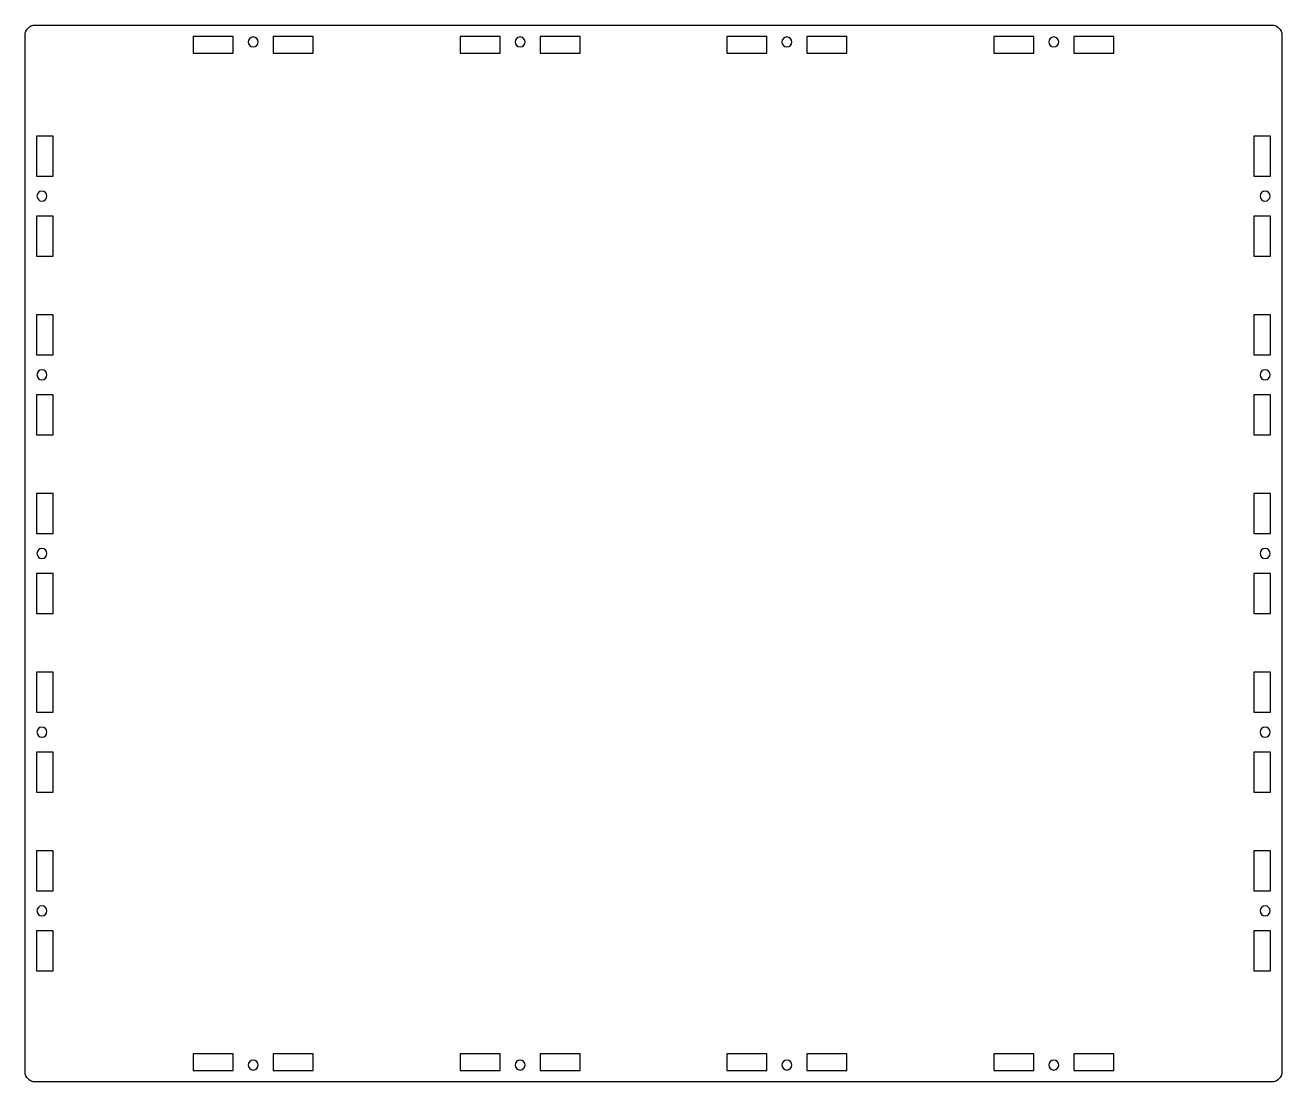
# Model space of a CAD drawing. Header units: millimetres. Extents: x -2 to 312, y 0 to 264.
import ezdxf

# ---------------------------------------------------------------- set-up
doc = ezdxf.new("R2010")
doc.units = ezdxf.units.MM

msp = doc.modelspace()

# ---------------------------------------------------------------- linework, layer by layer
at = {"layer": 'INTERIOR_PROFILES'}
for points in [[(39.5, 261.2), (39.5, 257), (49.5, 257), (49.5, 261.2)], [(59.5, 257), (69.5, 257), (69.5, 261.2), (59.5, 261.2)], [(106.17, 257), (116.17, 257), (116.17, 261.2), (106.17, 261.2)], [(126.17, 261.2), (126.17, 257), (136.17, 257), (136.17, 261.2)], [(182.83, 261.2), (172.83, 261.2), (172.83, 257), (182.83, 257)], [(202.83, 257), (202.83, 261.2), (192.83, 261.2), (192.83, 257)], [(249.5, 261.2), (239.5, 261.2), (239.5, 257), (249.5, 257)], [(259.5, 257), (269.5, 257), (269.5, 261.2), (259.5, 261.2)], [(0.3, 236.29), (0.3, 226.29), (4.5, 226.29), (4.5, 236.29)], [(304.5, 226.29), (308.7, 226.29), (308.7, 236.29), (304.5, 236.29)], [(0.3, 216.29), (0.3, 206.29), (4.5, 206.29), (4.5, 216.29)], [(304.5, 216.29), (304.5, 206.29), (308.7, 206.29), (308.7, 216.29)], [(0.3, 181.64), (4.5, 181.64), (4.5, 191.64), (0.3, 191.64)], [(304.5, 191.64), (304.5, 181.64), (308.7, 181.64), (308.7, 191.64)], [(4.5, 171.64), (0.3, 171.64), (0.3, 161.64), (4.5, 161.64)], [(308.7, 161.64), (308.7, 171.64), (304.5, 171.64), (304.5, 161.64)], [(0.3, 137), (4.5, 137), (4.5, 147), (0.3, 147)], [(304.5, 137), (308.7, 137), (308.7, 147), (304.5, 147)], [(0.3, 117), (4.5, 117), (4.5, 127), (0.3, 127)], [(308.7, 117), (308.7, 127), (304.5, 127), (304.5, 117)], [(0.3, 92.36), (4.5, 92.36), (4.5, 102.36), (0.3, 102.36)], [(304.5, 102.36), (304.5, 92.36), (308.7, 92.36), (308.7, 102.36)], [(4.5, 72.36), (4.5, 82.36), (0.3, 82.36), (0.3, 72.36)], [(304.5, 72.36), (308.7, 72.36), (308.7, 82.36), (304.5, 82.36)], [(4.5, 47.71), (4.5, 57.71), (0.3, 57.71), (0.3, 47.71)], [(304.5, 47.71), (308.7, 47.71), (308.7, 57.71), (304.5, 57.71)], [(4.5, 27.71), (4.5, 37.71), (0.3, 37.71), (0.3, 27.71)], [(308.7, 27.71), (308.7, 37.71), (304.5, 37.71), (304.5, 27.71)], [(39.5, 7), (39.5, 2.8), (49.5, 2.8), (49.5, 7)], [(69.5, 7), (59.5, 7), (59.5, 2.8), (69.5, 2.8)], [(116.17, 2.8), (116.17, 7), (106.17, 7), (106.17, 2.8)], [(136.17, 2.8), (136.17, 7), (126.17, 7), (126.17, 2.8)], [(182.83, 7), (172.83, 7), (172.83, 2.8), (182.83, 2.8)], [(202.83, 7), (192.83, 7), (192.83, 2.8), (202.83, 2.8)], [(249.5, 2.8), (249.5, 7), (239.5, 7), (239.5, 2.8)], [(259.5, 7), (259.5, 2.8), (269.5, 2.8), (269.5, 7)]]:
    msp.add_lwpolyline(points, close=True, dxfattribs=at)
at = {"layer": 'INTERIOR_PROFILES', "extrusion": (0, 0, -1)}
for centre in [(-54.5, 259.8), (-121.17, 259.8), (-187.83, 259.8), (-254.5, 259.8), (-1.7, 221.29), (-307.31, 221.29), (-1.7, 176.64), (-307.31, 176.64), (-1.7, 132), (-307.31, 132), (-1.7, 87.36), (-307.31, 87.36), (-1.7, 42.71), (-307.31, 42.71), (-54.5, 4.2), (-121.17, 4.2), (-187.83, 4.2), (-254.5, 4.2)]:
    msp.add_circle(centre, 1.25, dxfattribs=at)
at = {"layer": 'OUTER_PROFILES'}
msp.add_lwpolyline([(-2.5, 2.5), (-2.5, 261.5, -0.414214), (0, 264), (309, 264, -0.414214), (311.5, 261.5), (311.5, 2.5, -0.414214), (309, 0), (0, 0, -0.414214)], format="xyb", close=True, dxfattribs=at)

doc.saveas('drawing.dxf')
